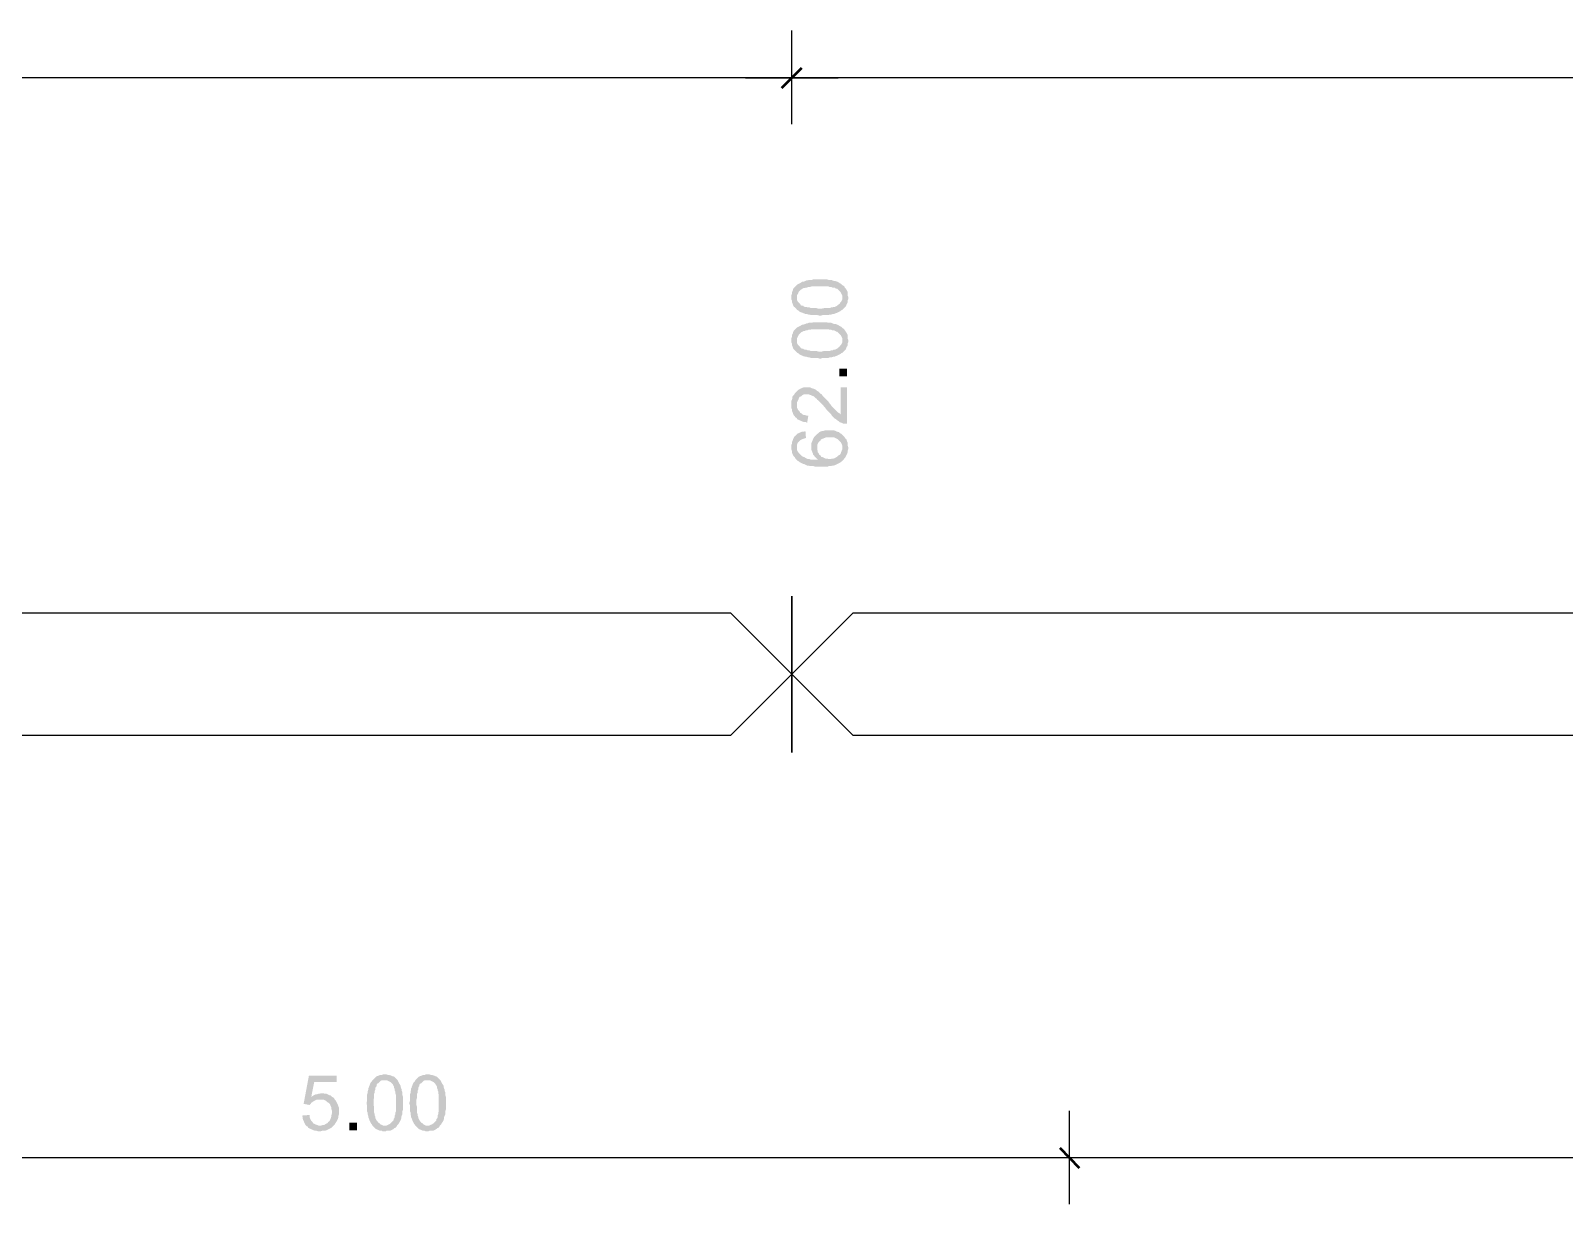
# Model space of a CAD drawing. Header units: millimetres. Extents: x 0.3 to 47.5, y 0.1 to 28.
# Drawn here: x 32.081 to 34.256, y 23.695 to 25.359 of the extents above; entities that cross this region are included whole.
import ezdxf

# ---------------------------------------------------------------- set-up
doc = ezdxf.new("R2010")
doc.units = ezdxf.units.MM
doc.layers.add('PDF _Geometria', color=7, linetype='Continuous')
doc.layers.add('PDF _Riempimenti solidi', color=7, linetype='Continuous')

msp = doc.modelspace()

# ---------------------------------------------------------------- hatches: boundary and pattern name
at = {"layer": 'PDF _Riempimenti solidi', "transparency": 33554559}
for points in [[(33.16, 24.9807), (33.16, 24.9782), (33.1608, 24.9766), (33.1608, 24.9741), (33.1617, 24.9724), (33.1625, 24.9699), (33.1633, 24.9682), (33.165, 24.9666), (33.1667, 24.9649), (33.1683, 24.9632), (33.1683, 24.9841), (33.1692, 24.9857), (33.17, 24.9874), (33.1708, 24.9891), (33.1725, 24.9907), (33.1742, 24.9924), (33.175, 24.9924), (33.1758, 24.9932), (33.1775, 24.9941), (33.1792, 24.9941), (33.1808, 24.9949), (33.1825, 24.9949), (33.1842, 24.9957), (33.1867, 24.9957), (33.1892, 24.9966), (33.2125, 24.9966), (33.2142, 24.9957), (33.2167, 24.9957), (33.2183, 24.9949), (33.2208, 24.9949), (33.2225, 24.9941), (33.2233, 24.9932), (33.225, 24.9932), (33.2258, 24.9924), (33.2267, 24.9916), (33.2283, 24.9899), (33.23, 24.9882), (33.2317, 24.9849), (33.2325, 24.9832), (33.2325, 24.9807), (33.2333, 24.9641), (33.235, 24.9657), (33.2358, 24.9666), (33.2375, 24.9682), (33.2383, 24.9707), (33.2392, 24.9724), (33.24, 24.9741), (33.24, 24.9766), (33.2408, 24.9782), (33.2408, 24.9816), (33.24, 24.9832), (33.24, 24.9882), (33.2392, 24.9899), (33.2383, 24.9916), (33.2367, 24.9941), (33.2358, 24.9949), (33.2358, 24.9957), (33.2342, 24.9974), (33.2325, 24.9982), (33.2308, 24.9999), (33.2292, 25.0007), (33.2267, 25.0024), (33.225, 25.0032), (33.2225, 25.0041), (33.2208, 25.0041), (33.2183, 25.0049), (33.2167, 25.0057), (33.2125, 25.0057), (33.21, 25.0066), (33.1917, 25.0066), (33.1892, 25.0057), (33.185, 25.0057), (33.1833, 25.0049), (33.1817, 25.0049), (33.18, 25.0041), (33.1775, 25.0032), (33.1758, 25.0032), (33.1733, 25.0016), (33.1717, 25.0007), (33.1683, 24.9991), (33.1667, 24.9974), (33.165, 24.9957), (33.1633, 24.9941), (33.1625, 24.9924), (33.1625, 24.9916), (33.1617, 24.9899), (33.1608, 24.9874), (33.1608, 24.9857), (33.16, 24.9832)], [(33.1683, 24.9632), (33.17, 24.9624), (33.1717, 24.9607), (33.1733, 24.9599), (33.1758, 24.9591), (33.1775, 24.9582), (33.1783, 24.9582), (33.18, 24.9574), (33.1817, 24.9574), (33.1842, 24.9566), (33.1858, 24.9566), (33.1883, 24.9557), (33.1975, 24.9557), (33.2, 24.9549), (33.2017, 24.9549), (33.2042, 24.9557), (33.2125, 24.9557), (33.2142, 24.9566), (33.2167, 24.9566), (33.2192, 24.9574), (33.2208, 24.9574), (33.2225, 24.9582), (33.225, 24.9591), (33.2283, 24.9607), (33.23, 24.9616), (33.2308, 24.9624), (33.2325, 24.9632), (33.2333, 24.9641), (33.2325, 24.9807), (33.2325, 24.9782), (33.2317, 24.9766), (33.2308, 24.9749), (33.2292, 24.9732), (33.2283, 24.9716), (33.2258, 24.9699), (33.225, 24.9691), (33.2233, 24.9682), (33.2217, 24.9674), (33.22, 24.9674), (33.2183, 24.9666), (33.2167, 24.9666), (33.2142, 24.9657), (33.2067, 24.9657), (33.2033, 24.9649), (33.1983, 24.9649), (33.1958, 24.9657), (33.1875, 24.9657), (33.1858, 24.9666), (33.1833, 24.9666), (33.1817, 24.9674), (33.1792, 24.9674), (33.1775, 24.9682), (33.1767, 24.9691), (33.175, 24.9691), (33.1733, 24.9699), (33.1725, 24.9716), (33.1708, 24.9732), (33.1692, 24.9749), (33.1683, 24.9766), (33.1683, 24.9807)], [(33.16, 24.9199), (33.16, 24.9174), (33.1608, 24.9157), (33.1608, 24.9132), (33.1617, 24.9116), (33.1625, 24.9091), (33.1633, 24.9074), (33.1683, 24.9024), (33.1683, 24.9232), (33.1692, 24.9249), (33.17, 24.9266), (33.1708, 24.9282), (33.1742, 24.9316), (33.175, 24.9316), (33.1758, 24.9324), (33.1775, 24.9332), (33.1792, 24.9332), (33.1808, 24.9341), (33.1825, 24.9341), (33.1842, 24.9349), (33.1867, 24.9349), (33.1892, 24.9357), (33.2125, 24.9357), (33.2142, 24.9349), (33.2167, 24.9349), (33.2183, 24.9341), (33.2208, 24.9341), (33.2225, 24.9332), (33.2233, 24.9324), (33.225, 24.9324), (33.2258, 24.9316), (33.2267, 24.9307), (33.2283, 24.9291), (33.23, 24.9274), (33.2317, 24.9241), (33.2325, 24.9224), (33.2325, 24.9199), (33.2333, 24.9032), (33.235, 24.9049), (33.2358, 24.9057), (33.2375, 24.9074), (33.2383, 24.9099), (33.2392, 24.9116), (33.24, 24.9132), (33.24, 24.9157), (33.2408, 24.9174), (33.2408, 24.9207), (33.24, 24.9224), (33.24, 24.9274), (33.2392, 24.9291), (33.2383, 24.9307), (33.2367, 24.9332), (33.2358, 24.9341), (33.2358, 24.9349), (33.2342, 24.9366), (33.2325, 24.9374), (33.2308, 24.9391), (33.2292, 24.9399), (33.2267, 24.9416), (33.225, 24.9424), (33.2225, 24.9432), (33.2208, 24.9432), (33.2183, 24.9441), (33.2167, 24.9449), (33.2125, 24.9449), (33.21, 24.9457), (33.1917, 24.9457), (33.1892, 24.9449), (33.185, 24.9449), (33.1833, 24.9441), (33.1817, 24.9441), (33.18, 24.9432), (33.1775, 24.9424), (33.1758, 24.9424), (33.1733, 24.9407), (33.1717, 24.9399), (33.17, 24.9391), (33.1683, 24.9382), (33.1667, 24.9366), (33.165, 24.9349), (33.1633, 24.9332), (33.1625, 24.9316), (33.1625, 24.9307), (33.1617, 24.9291), (33.1608, 24.9266), (33.1608, 24.9249), (33.16, 24.9224)], [(33.1683, 24.9024), (33.17, 24.9016), (33.1717, 24.8999), (33.1733, 24.8991), (33.1758, 24.8982), (33.1775, 24.8974), (33.1783, 24.8974), (33.18, 24.8966), (33.1817, 24.8966), (33.1842, 24.8957), (33.1858, 24.8957), (33.1883, 24.8949), (33.1975, 24.8949), (33.2, 24.8941), (33.2017, 24.8941), (33.2042, 24.8949), (33.2125, 24.8949), (33.2142, 24.8957), (33.2167, 24.8957), (33.2192, 24.8966), (33.2208, 24.8966), (33.2225, 24.8974), (33.225, 24.8982), (33.2267, 24.8991), (33.2283, 24.8999), (33.23, 24.9007), (33.2308, 24.9016), (33.2325, 24.9024), (33.2333, 24.9032), (33.2325, 24.9199), (33.2325, 24.9174), (33.2317, 24.9157), (33.2308, 24.9141), (33.2292, 24.9124), (33.2283, 24.9107), (33.2258, 24.9091), (33.225, 24.9082), (33.2217, 24.9066), (33.22, 24.9066), (33.2183, 24.9057), (33.2167, 24.9057), (33.2142, 24.9049), (33.2067, 24.9049), (33.2033, 24.9041), (33.1983, 24.9041), (33.1958, 24.9049), (33.1875, 24.9049), (33.1858, 24.9057), (33.1833, 24.9057), (33.1817, 24.9066), (33.1792, 24.9066), (33.1775, 24.9074), (33.1767, 24.9082), (33.175, 24.9082), (33.1733, 24.9091), (33.1725, 24.9107), (33.1708, 24.9124), (33.1692, 24.9141), (33.1683, 24.9157), (33.1683, 24.9199)], [(33.16, 24.8291), (33.16, 24.8241), (33.1608, 24.8224), (33.1608, 24.8199), (33.1617, 24.8182), (33.1625, 24.8157), (33.1633, 24.8141), (33.165, 24.8124), (33.1658, 24.8107), (33.1675, 24.8099), (33.1683, 24.8082), (33.17, 24.8074), (33.1717, 24.8066), (33.1742, 24.8057), (33.1758, 24.8049), (33.1783, 24.8041), (33.1808, 24.8041), (33.1825, 24.8032), (33.1842, 24.8132), (33.1817, 24.8132), (33.1792, 24.8141), (33.1775, 24.8141), (33.1758, 24.8149), (33.1742, 24.8166), (33.1725, 24.8174), (33.1717, 24.8191), (33.17, 24.8207), (33.1692, 24.8224), (33.1683, 24.8241), (33.1683, 24.8482), (33.165, 24.8449), (33.1642, 24.8432), (33.1625, 24.8416), (33.1617, 24.8399), (33.1617, 24.8382), (33.1608, 24.8357), (33.16, 24.8341), (33.16, 24.8316)], [(33.1683, 24.8482), (33.1683, 24.8291), (33.1683, 24.8324), (33.1692, 24.8341), (33.17, 24.8357), (33.1708, 24.8382), (33.1717, 24.8399), (33.1725, 24.8399), (33.1742, 24.8407), (33.1758, 24.8424), (33.1775, 24.8432), (33.185, 24.8432), (33.1875, 24.8424), (33.1892, 24.8416), (33.1917, 24.8407), (33.1933, 24.8391), (33.1942, 24.8382), (33.1958, 24.8374), (33.1967, 24.8357), (33.1983, 24.8349), (33.2033, 24.8299), (33.205, 24.8282), (33.2067, 24.8257), (33.2083, 24.8241), (33.21, 24.8216), (33.2117, 24.8199), (33.2133, 24.8182), (33.215, 24.8166), (33.2167, 24.8149), (33.2175, 24.8132), (33.2192, 24.8116), (33.2208, 24.8099), (33.2217, 24.8091), (33.2233, 24.8082), (33.225, 24.8066), (33.2267, 24.8057), (33.2283, 24.8041), (33.2308, 24.8032), (33.2325, 24.8024), (33.235, 24.8016), (33.2392, 24.8016), (33.2392, 24.8532), (33.23, 24.8532), (33.23, 24.8149), (33.2283, 24.8166), (33.2267, 24.8174), (33.225, 24.8191), (33.2242, 24.8199), (33.2233, 24.8207), (33.2217, 24.8224), (33.22, 24.8241), (33.2183, 24.8257), (33.2167, 24.8274), (33.215, 24.8299), (33.2142, 24.8307), (33.2125, 24.8332), (33.2108, 24.8349), (33.2092, 24.8366), (33.2042, 24.8416), (33.2033, 24.8432), (33.2017, 24.8441), (33.2008, 24.8449), (33.2, 24.8457), (33.1983, 24.8474), (33.1967, 24.8482), (33.195, 24.8499), (33.1933, 24.8507), (33.1917, 24.8516), (33.1908, 24.8516), (33.1883, 24.8524), (33.1867, 24.8532), (33.1775, 24.8532), (33.175, 24.8524), (33.1733, 24.8516), (33.1717, 24.8507), (33.17, 24.8499)], [(33.16, 24.7691), (33.16, 24.7657), (33.1608, 24.7632), (33.1608, 24.7607), (33.1617, 24.7591), (33.1625, 24.7574), (33.1633, 24.7557), (33.165, 24.7541), (33.1658, 24.7524), (33.1675, 24.7507), (33.1683, 24.7682), (33.1683, 24.7724), (33.1692, 24.7749), (33.1725, 24.7782), (33.1742, 24.7791), (33.1758, 24.7799), (33.1783, 24.7807), (33.1808, 24.7816), (33.18, 24.7916), (33.1783, 24.7907), (33.1758, 24.7907), (33.1742, 24.7899), (33.1717, 24.7891), (33.17, 24.7882), (33.1683, 24.7874), (33.1667, 24.7857), (33.165, 24.7841), (33.1642, 24.7832), (33.1625, 24.7799), (33.1617, 24.7774), (33.1608, 24.7757), (33.1608, 24.7732), (33.16, 24.7716)], [(33.1675, 24.7507), (33.1692, 24.7491), (33.1708, 24.7482), (33.1717, 24.7474), (33.1733, 24.7466), (33.1767, 24.7449), (33.1792, 24.7441), (33.1808, 24.7432), (33.1825, 24.7424), (33.185, 24.7424), (33.1867, 24.7416), (33.1917, 24.7416), (33.1942, 24.7407), (33.2108, 24.7407), (33.2133, 24.7416), (33.2158, 24.7416), (33.2183, 24.7424), (33.22, 24.7424), (33.2225, 24.7432), (33.2258, 24.7449), (33.2275, 24.7457), (33.2292, 24.7466), (33.23, 24.7474), (33.2317, 24.7482), (33.2325, 24.7491), (33.2342, 24.7507), (33.235, 24.7524), (33.2367, 24.7541), (33.2383, 24.7574), (33.2392, 24.7591), (33.24, 24.7616), (33.24, 24.7632), (33.2408, 24.7657), (33.2408, 24.7682), (33.24, 24.7707), (33.24, 24.7749), (33.2392, 24.7766), (33.2383, 24.7791), (33.2375, 24.7807), (33.2367, 24.7807), (33.2358, 24.7824), (33.2325, 24.7857), (33.2325, 24.7657), (33.2317, 24.7641), (33.2308, 24.7616), (33.23, 24.7599), (33.23, 24.7591), (33.2283, 24.7574), (33.2267, 24.7566), (33.225, 24.7549), (33.2233, 24.7541), (33.2225, 24.7532), (33.22, 24.7524), (33.2183, 24.7524), (33.2158, 24.7516), (33.2133, 24.7516), (33.2108, 24.7524), (33.2083, 24.7524), (33.205, 24.7541), (33.2025, 24.7549), (33.2017, 24.7566), (33.2, 24.7574), (33.1992, 24.7591), (33.1983, 24.7507), (33.1875, 24.7507), (33.1858, 24.7516), (33.1833, 24.7516), (33.1817, 24.7524), (33.18, 24.7532), (33.1792, 24.7541), (33.1767, 24.7549), (33.175, 24.7557), (33.1733, 24.7574), (33.1717, 24.7591), (33.1708, 24.7599), (33.1692, 24.7624), (33.1683, 24.7641), (33.1683, 24.7682)], [(33.1883, 24.7691), (33.1883, 24.7649), (33.1892, 24.7632), (33.19, 24.7607), (33.1908, 24.7591), (33.1908, 24.7582), (33.1925, 24.7566), (33.1933, 24.7549), (33.195, 24.7532), (33.1967, 24.7516), (33.1983, 24.7507), (33.1992, 24.7591), (33.1975, 24.7616), (33.1975, 24.7632), (33.1967, 24.7649), (33.1967, 24.7674), (33.195, 24.7857), (33.1942, 24.7849), (33.1925, 24.7832), (33.1908, 24.7799), (33.19, 24.7774), (33.1892, 24.7757), (33.1883, 24.7741), (33.1883, 24.7716)], [(33.195, 24.7857), (33.1967, 24.7674), (33.1967, 24.7716), (33.1975, 24.7732), (33.1983, 24.7749), (33.2, 24.7766), (33.2017, 24.7782), (33.2017, 24.7791), (33.2033, 24.7799), (33.205, 24.7807), (33.2075, 24.7816), (33.2092, 24.7824), (33.2208, 24.7824), (33.2225, 24.7816), (33.2258, 24.7799), (33.2275, 24.7782), (33.2283, 24.7774), (33.23, 24.7757), (33.2308, 24.7741), (33.2317, 24.7724), (33.2325, 24.7699), (33.2325, 24.7682), (33.2325, 24.7857), (33.2308, 24.7874), (33.2292, 24.7882), (33.2275, 24.7899), (33.2267, 24.7899), (33.2242, 24.7907), (33.2225, 24.7916), (33.22, 24.7924), (33.2083, 24.7924), (33.2058, 24.7916), (33.2042, 24.7916), (33.2017, 24.7907), (33.2, 24.7899), (33.1983, 24.7882), (33.1967, 24.7874)], [(32.515, 23.8774), (32.4758, 23.8774), (32.4683, 23.8374), (32.4767, 23.8357), (32.4783, 23.8374), (32.4792, 23.8391), (32.4808, 23.8399), (32.4833, 23.8416), (32.485, 23.8424), (32.4867, 23.8432), (32.4917, 23.8432), (32.5117, 23.8449), (32.51, 23.8466), (32.4792, 23.8474), (32.4833, 23.8682), (32.515, 23.8682)], [(32.5658, 23.8707), (32.565, 23.8691), (32.5633, 23.8674), (32.5625, 23.8657), (32.5617, 23.8632), (32.5608, 23.8616), (32.5608, 23.8607), (32.56, 23.8591), (32.56, 23.8574), (32.5592, 23.8549), (32.5592, 23.8532), (32.5583, 23.8507), (32.5583, 23.8416), (32.5575, 23.8391), (32.5575, 23.8374), (32.5583, 23.8349), (32.5583, 23.8266), (32.5592, 23.8249), (32.5592, 23.8224), (32.56, 23.8199), (32.56, 23.8182), (32.5608, 23.8166), (32.5617, 23.8141), (32.5642, 23.8091), (32.565, 23.8082), (32.5658, 23.8066), (32.5667, 23.8057), (32.5833, 23.8066), (32.5808, 23.8066), (32.5792, 23.8074), (32.5775, 23.8082), (32.5758, 23.8099), (32.5742, 23.8107), (32.5725, 23.8132), (32.5717, 23.8141), (32.5708, 23.8157), (32.57, 23.8174), (32.57, 23.8191), (32.5692, 23.8207), (32.5692, 23.8224), (32.5683, 23.8249), (32.5683, 23.8324), (32.5675, 23.8357), (32.5675, 23.8432), (32.5683, 23.8466), (32.5683, 23.8516), (32.5692, 23.8532), (32.5692, 23.8557), (32.57, 23.8574), (32.57, 23.8599), (32.5708, 23.8616), (32.5717, 23.8624), (32.5717, 23.8641), (32.5725, 23.8657), (32.5742, 23.8666), (32.5758, 23.8682), (32.5775, 23.8699), (32.5792, 23.8707), (32.5833, 23.8707)], [(32.5833, 23.8791), (32.5808, 23.8791), (32.5792, 23.8782), (32.5767, 23.8782), (32.575, 23.8774), (32.5725, 23.8766), (32.5708, 23.8757), (32.5692, 23.8741), (32.5675, 23.8724), (32.5658, 23.8707), (32.5867, 23.8707), (32.5917, 23.8682), (32.5933, 23.8666), (32.595, 23.8649), (32.595, 23.8641), (32.5958, 23.8632), (32.5967, 23.8616), (32.5967, 23.8599), (32.5975, 23.8582), (32.5975, 23.8566), (32.5983, 23.8549), (32.5983, 23.8524), (32.5992, 23.8499), (32.5992, 23.8266), (32.5983, 23.8249), (32.5983, 23.8224), (32.5975, 23.8207), (32.5975, 23.8182), (32.5967, 23.8166), (32.5958, 23.8157), (32.5958, 23.8141), (32.595, 23.8132), (32.5942, 23.8124), (32.5925, 23.8107), (32.5908, 23.8091), (32.5892, 23.8082), (32.5875, 23.8074), (32.5858, 23.8066), (32.5833, 23.8066), (32.5667, 23.8057), (32.5683, 23.8041), (32.5692, 23.8032), (32.5708, 23.8016), (32.5733, 23.8007), (32.575, 23.7999), (32.5767, 23.7991), (32.5792, 23.7991), (32.5808, 23.7982), (32.5842, 23.7982), (32.5858, 23.7991), (32.5908, 23.7991), (32.5942, 23.8007), (32.5967, 23.8024), (32.5975, 23.8032), (32.5983, 23.8032), (32.6, 23.8049), (32.6008, 23.8066), (32.6025, 23.8082), (32.6033, 23.8099), (32.605, 23.8124), (32.6058, 23.8141), (32.6067, 23.8166), (32.6067, 23.8182), (32.6075, 23.8207), (32.6083, 23.8224), (32.6083, 23.8266), (32.6092, 23.8291), (32.6092, 23.8474), (32.6083, 23.8499), (32.6083, 23.8541), (32.6075, 23.8557), (32.6075, 23.8574), (32.6067, 23.8591), (32.6058, 23.8616), (32.6058, 23.8632), (32.6042, 23.8657), (32.6033, 23.8674), (32.6025, 23.8691), (32.6017, 23.8707), (32.6, 23.8724), (32.5983, 23.8741), (32.5967, 23.8757), (32.595, 23.8766), (32.5942, 23.8766), (32.5925, 23.8774), (32.59, 23.8782), (32.5883, 23.8782), (32.5858, 23.8791)], [(32.6267, 23.8707), (32.6258, 23.8691), (32.6242, 23.8674), (32.6233, 23.8657), (32.6225, 23.8632), (32.6217, 23.8616), (32.6217, 23.8607), (32.6208, 23.8591), (32.6208, 23.8574), (32.62, 23.8549), (32.62, 23.8532), (32.6192, 23.8507), (32.6192, 23.8416), (32.6183, 23.8391), (32.6183, 23.8374), (32.6192, 23.8349), (32.6192, 23.8266), (32.62, 23.8249), (32.62, 23.8224), (32.6208, 23.8199), (32.6208, 23.8182), (32.6217, 23.8166), (32.6225, 23.8141), (32.6233, 23.8124), (32.6242, 23.8107), (32.625, 23.8091), (32.6258, 23.8082), (32.6267, 23.8066), (32.6275, 23.8057), (32.6442, 23.8066), (32.6417, 23.8066), (32.6383, 23.8082), (32.6367, 23.8099), (32.635, 23.8107), (32.6333, 23.8132), (32.6325, 23.8141), (32.6317, 23.8157), (32.6308, 23.8174), (32.6308, 23.8191), (32.63, 23.8207), (32.63, 23.8224), (32.6292, 23.8249), (32.6292, 23.8324), (32.6283, 23.8357), (32.6283, 23.8432), (32.6292, 23.8466), (32.6292, 23.8516), (32.63, 23.8532), (32.63, 23.8557), (32.6308, 23.8574), (32.6308, 23.8599), (32.6317, 23.8616), (32.6325, 23.8624), (32.6325, 23.8641), (32.6333, 23.8657), (32.635, 23.8666), (32.6367, 23.8682), (32.6383, 23.8699), (32.64, 23.8707), (32.6442, 23.8707)], [(32.6442, 23.8791), (32.6417, 23.8791), (32.64, 23.8782), (32.6375, 23.8782), (32.6358, 23.8774), (32.6333, 23.8766), (32.6317, 23.8757), (32.63, 23.8741), (32.6283, 23.8724), (32.6267, 23.8707), (32.6475, 23.8707), (32.6492, 23.8699), (32.6508, 23.8691), (32.6525, 23.8682), (32.6542, 23.8666), (32.6558, 23.8649), (32.6558, 23.8641), (32.6567, 23.8632), (32.6575, 23.8616), (32.6575, 23.8599), (32.6583, 23.8582), (32.6583, 23.8566), (32.6592, 23.8549), (32.6592, 23.8524), (32.66, 23.8499), (32.66, 23.8266), (32.6592, 23.8249), (32.6592, 23.8224), (32.6583, 23.8207), (32.6583, 23.8182), (32.6575, 23.8166), (32.6567, 23.8157), (32.6567, 23.8141), (32.6558, 23.8132), (32.655, 23.8124), (32.6517, 23.8091), (32.65, 23.8082), (32.6483, 23.8074), (32.6467, 23.8066), (32.6442, 23.8066), (32.6275, 23.8057), (32.6292, 23.8041), (32.63, 23.8032), (32.6317, 23.8016), (32.6342, 23.8007), (32.6375, 23.7991), (32.64, 23.7991), (32.6417, 23.7982), (32.645, 23.7982), (32.6467, 23.7991), (32.6517, 23.7991), (32.6533, 23.7999), (32.655, 23.8007), (32.6575, 23.8024), (32.6583, 23.8032), (32.6592, 23.8032), (32.6608, 23.8049), (32.6617, 23.8066), (32.6633, 23.8082), (32.6642, 23.8099), (32.6658, 23.8124), (32.6667, 23.8141), (32.6675, 23.8166), (32.6675, 23.8182), (32.6683, 23.8207), (32.6692, 23.8224), (32.6692, 23.8266), (32.67, 23.8291), (32.67, 23.8474), (32.6692, 23.8499), (32.6692, 23.8541), (32.6683, 23.8557), (32.6683, 23.8574), (32.6675, 23.8591), (32.6667, 23.8616), (32.6667, 23.8632), (32.665, 23.8657), (32.6625, 23.8707), (32.6608, 23.8724), (32.6592, 23.8741), (32.6575, 23.8757), (32.6558, 23.8766), (32.655, 23.8766), (32.6533, 23.8774), (32.6508, 23.8782), (32.6492, 23.8782), (32.6467, 23.8791)], [(32.4942, 23.8524), (32.4933, 23.8524), (32.4908, 23.8516), (32.4892, 23.8516), (32.4867, 23.8507), (32.485, 23.8507), (32.4833, 23.8499), (32.4808, 23.8482), (32.4792, 23.8474), (32.51, 23.8466), (32.5083, 23.8474), (32.5067, 23.8491), (32.5042, 23.8499), (32.5008, 23.8516), (32.4983, 23.8516), (32.4958, 23.8524)], [(32.5117, 23.8449), (32.4917, 23.8432), (32.4967, 23.8432), (32.4983, 23.8424), (32.5, 23.8416), (32.5017, 23.8399), (32.5033, 23.8391), (32.5042, 23.8382), (32.5058, 23.8366), (32.5067, 23.8341), (32.5075, 23.8324), (32.5075, 23.8307), (32.5083, 23.8282), (32.5083, 23.8232), (32.5075, 23.8207), (32.5075, 23.8191), (32.5067, 23.8166), (32.5058, 23.8149), (32.505, 23.8132), (32.5033, 23.8116), (32.5017, 23.8099), (32.5, 23.8091), (32.4975, 23.8074), (32.4958, 23.8074), (32.4933, 23.8066), (32.4917, 23.8066), (32.5108, 23.8066), (32.5125, 23.8082), (32.5133, 23.8099), (32.515, 23.8124), (32.5158, 23.8141), (32.5167, 23.8157), (32.5175, 23.8182), (32.5175, 23.8199), (32.5183, 23.8224), (32.5183, 23.8324), (32.5175, 23.8341), (32.5167, 23.8366), (32.5158, 23.8382), (32.515, 23.8399), (32.5142, 23.8416), (32.5125, 23.8432)], [(32.4767, 23.8216), (32.4658, 23.8207), (32.4667, 23.8191), (32.4667, 23.8174), (32.4675, 23.8149), (32.4683, 23.8132), (32.4692, 23.8107), (32.47, 23.8091), (32.4708, 23.8074), (32.4725, 23.8057), (32.4742, 23.8049), (32.475, 23.8032), (32.4767, 23.8024), (32.4783, 23.8016), (32.4808, 23.8007), (32.4825, 23.7999), (32.485, 23.7991), (32.4867, 23.7991), (32.4892, 23.7982), (32.4917, 23.7982), (32.4942, 23.7991), (32.4983, 23.7991), (32.5008, 23.7999), (32.5025, 23.8007), (32.5042, 23.8016), (32.5058, 23.8024), (32.5075, 23.8032), (32.5092, 23.8049), (32.5108, 23.8066), (32.4892, 23.8066), (32.4875, 23.8074), (32.485, 23.8082), (32.4833, 23.8091), (32.4817, 23.8099), (32.4808, 23.8116), (32.4792, 23.8132), (32.4783, 23.8149), (32.4775, 23.8166), (32.4767, 23.8191)]]:
    msp.add_hatch(color=256, dxfattribs=at).paths.add_polyline_path(points)

# ---------------------------------------------------------------- linework, layer by layer
at = {"layer": 'PDF _Geometria', "lineweight": 25}
for points in [[(33.1608, 25.2266), (33.1608, 25.3591)], [(33.095, 25.2924), (33.1608, 25.2924), (30.1433, 25.2924), (30.0108, 25.2924), (27.5842, 25.2924), (27.4525, 25.2924)], [(36.2442, 25.2924), (36.3108, 25.2924), (33.1608, 25.2924), (33.2267, 25.2924)], [(33.1608, 24.3357), (33.1608, 24.5574)], [(33.5542, 23.8274), (33.5542, 23.6949)], [(41.665, 23.7607), (41.4283, 23.7607), (39.46, 23.7607), (31.5858, 23.7607), (29.2242, 23.7607), (27.0583, 23.7607), (25.09, 23.7607), (23.1217, 23.7607)]]:
    msp.add_lwpolyline(points, dxfattribs=at)
at = {"layer": 'PDF _Geometria', "lineweight": 50}
for points in [[(33.1467, 25.2782), (33.175, 25.3066)], [(33.5408, 23.7749), (33.5683, 23.7466)]]:
    msp.add_lwpolyline(points, dxfattribs=at)
at = {"layer": 'PDF _Geometria', "lineweight": 25}
for points in [[(33.1608, 24.5574), (33.1608, 24.3357)], [(30.0975, 24.5332), (30.0108, 24.4466), (30.0975, 24.3599), (33.0742, 24.3599), (33.1608, 24.4466), (33.0742, 24.5332)], [(33.2475, 24.5332), (33.1608, 24.4466), (33.2475, 24.3599), (36.2242, 24.3599), (36.3108, 24.4466), (36.2242, 24.5332)]]:
    msp.add_lwpolyline(points, close=True, dxfattribs=at)
at = {"layer": 'PDF _Riempimenti solidi', "lineweight": 25, "transparency": 33554559}
msp.add_solid([(33.2392, 24.8691), (33.2392, 24.8799), (33.2283, 24.8691), (33.2283, 24.8799)], dxfattribs=at)
at = {"layer": 'PDF _Riempimenti solidi', "lineweight": 50, "transparency": 33554559}
msp.add_solid([(32.5442, 23.7999), (32.5442, 23.8107), (32.5333, 23.7999), (32.5333, 23.8107)], dxfattribs=at)

doc.saveas('drawing.dxf')
